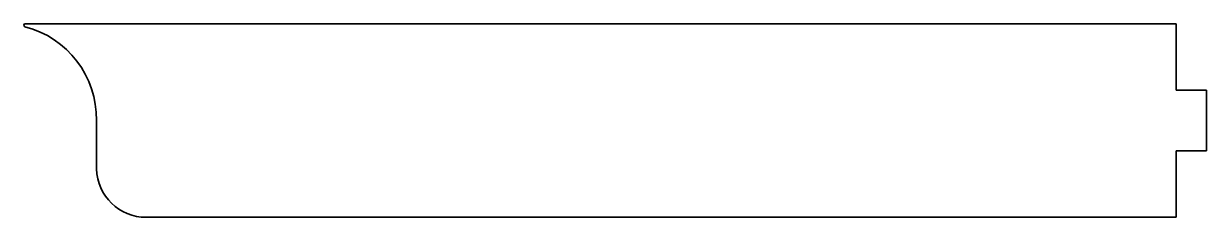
# Model space of a CAD drawing. Header units: inches. Extents: x 0 to 196, y 0 to 32.
import ezdxf

# ---------------------------------------------------------------- set-up
doc = ezdxf.new("R2010")
doc.units = ezdxf.units.IN
doc.header["$MEASUREMENT"] = 0
doc.layers.add('SIMUMAK Visible (ISO)', color=7, linetype='Continuous', lineweight=35)

# ---------------------------------------------------------------- blocks, each defined once
blk = doc.blocks.new('3DF-V016-REFINFT01_Sheet_2_3DF-V016-REPINFT01.')
at = {"layer": 'SIMUMAK Visible (ISO)'}
for p, q in [((-97.64, 16), (92.89, 16)), ((92.89, 16), (92.89, 5)), ((92.89, 5), (97.89, 5)), ((97.89, 5), (97.89, -5)), ((-85.86, 0), (-85.86, -8)), ((92.89, -5), (92.89, -16)), ((97.89, -5), (92.89, -5)), ((92.89, -16), (-77.61, -16))]:
    blk.add_line(p, q, dxfattribs=at)
at = {"layer": 'SIMUMAK Visible (ISO)', "extrusion": (0, 0, -1)}
for centre, radius, start, end in [((97.64, 15.75), 0.25, 284.3606, 90), ((101.61, 0.25), 15.75, 104.3606, 180.9023)]:
    blk.add_arc(centre, radius, start, end, dxfattribs=at)
at = {"layer": 'SIMUMAK Visible (ISO)'}
blk.add_arc((-77.61, -7.75), 8.25, 181.7628, 270, dxfattribs=at)

msp = doc.modelspace()

# ---------------------------------------------------------------- block references
msp.add_blockref('3DF-V016-REFINFT01_Sheet_2_3DF-V016-REPINFT01.', (97.89, 16))

doc.saveas('drawing.dxf')
